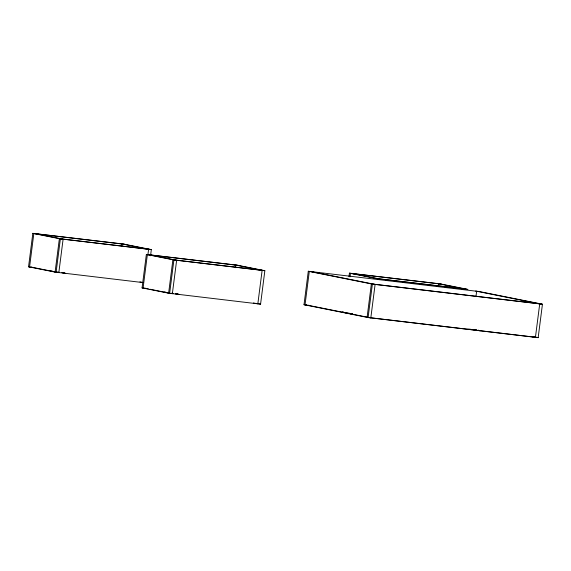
<?xml version="1.0" encoding="UTF-8"?>
<svg xmlns="http://www.w3.org/2000/svg" width="571" height="571" viewBox="0 0 571 571"><rect width="100%" height="100%" fill="white"/><g stroke="black" fill="none" stroke-linecap="round" stroke-linejoin="round"><path stroke-width="0.86" d="M32.833 233.346L60.383 238.864L56.094 272.31L28.55 266.793L32.833 233.346L123.786 244.102L151.329 249.62L150.544 255.779M29.556 267L33.839 233.546L124.785 244.302M121.723 246.622L122.058 243.981M146.362 254.438L173.905 259.955L169.623 293.401L142.072 287.884L146.362 254.438L237.308 265.194L264.851 270.711L260.569 304.157L168.616 293.201L172.899 259.755L263.852 270.504M143.078 288.084L147.361 254.637L238.314 265.394M147.925 254.573L148.603 249.299L121.052 243.774M171.257 293.508L172.992 293.444M235.245 267.706L235.58 265.072M478.37 291.367L542.45 304.207L538.168 337.654L368.088 317.547L304.008 304.707L308.29 271.261L479.369 291.567M309.296 271.461L305.014 304.914L307.062 305.15M348.981 276.671L349.431 273.152L440.377 283.901L467.927 289.418L376.974 278.669L349.431 273.152M349.987 276.871L350.437 273.352L441.383 284.101M368.088 317.547L372.378 284.101L308.29 271.261M438.314 286.421L438.649 283.78M475.964 296.527L476.642 291.246M150.323 249.42L59.377 238.664L55.094 272.11L143.435 282.638M60.383 238.864L151.329 249.62M375.975 278.47L466.921 289.219M173.905 259.955L264.851 270.711M541.444 304L371.371 283.894L367.089 317.348L534.427 337.126M372.378 284.101L542.45 304.207M28.55 266.793L32.283 267.321L31.284 267.121M50.533 270.904L52.418 271.146M53.71 271.61L55.501 271.832M57.293 272.046L59.463 272.353M62.011 272.66L64.559 272.959M304.008 304.707L306.734 305.035M309.511 305.442L307.74 305.235L370.822 317.869L375.104 284.422L311.024 271.582M142.072 287.884L145.812 288.412L144.806 288.205M342.179 312.13L343.97 312.351M344.441 312.587L347.082 312.901M347.639 313.158L350.102 313.436M350.63 313.822L352.514 314.064M164.248 292.031L165.947 292.231M167.239 292.702L169.116 292.937M171.486 293.201L173.363 293.444M175.54 293.744L178.088 294.051M471.332 329.403L467.913 329.146M473.944 329.71L476.635 330.052M471.218 329.46L469.455 329.246M473.702 329.717L476.5 330.081M478.227 330.281L479.99 330.695L477.884 330.266M535.113 337.211L537.161 337.454M475.636 291.046L539.716 303.879L535.434 337.325L531.808 336.605M437.65 283.58L465.194 289.097M352.157 273.473L379.708 278.991M234.574 264.865L262.125 270.383L257.842 303.829L253.431 302.951M149.088 254.759L176.639 260.276L172.349 293.73L150.023 289.254M35.566 233.675L63.11 239.192L58.827 272.638L33.125 267.485M532.786 336.576L538.168 337.654M478.127 330.295L480.24 330.723M342.543 311.987L343.963 312.273M345.419 312.573L346.932 312.865M348.524 313.194L350.08 313.508M350.987 313.686L352.642 314.007M257.014 303.444L260.569 304.157M139.902 281.86L143.307 282.538M175.647 293.744L179.237 294.443M175.832 293.794L178.131 294.258M146.654 288.576L148.36 288.919M62.118 272.652L65.708 273.352"/></g></svg>
